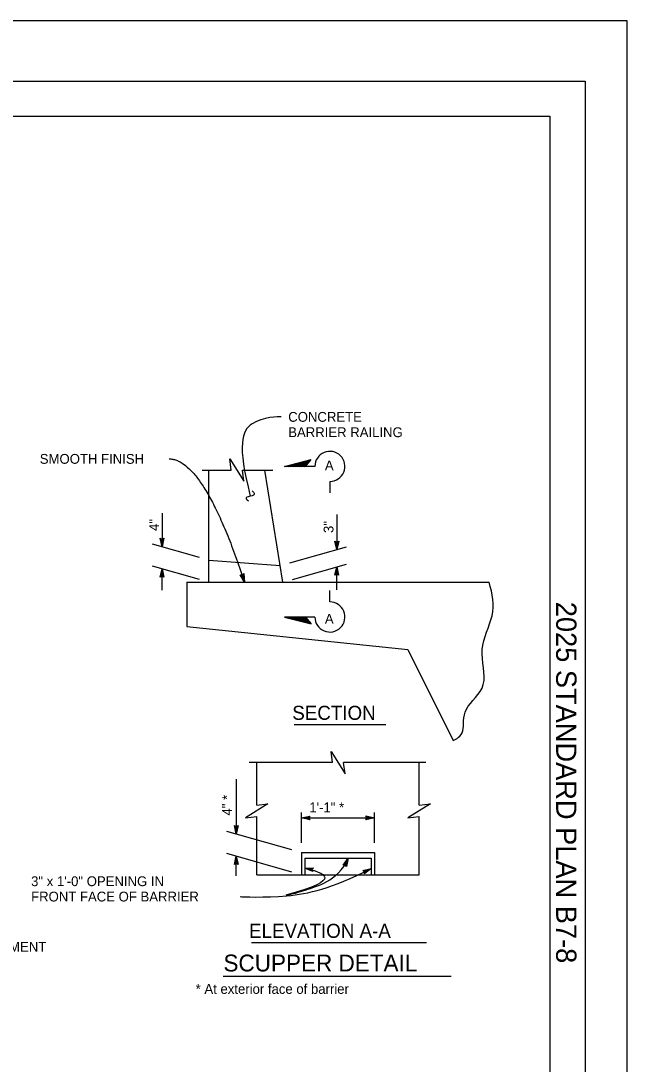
# Model space of a CAD drawing. Extents: x -894 to 866, y -472 to 714.
# Drawn here: x 434 to 866, y -30 to 714 of the extents above; entities that cross this region are included whole.
import ezdxf

# ---------------------------------------------------------------- set-up
doc = ezdxf.new("R2010")
doc.units = 0
for name, color, linetype in [('22 Misc Cnst Det', 7, 'Continuous'), ('56 Stage 3 Anno', 7, 'Continuous'), ('57 Undefined', 7, 'Continuous'), ('60 Nongeo Data', 7, 'Continuous'), ('border_PLOTTING-ELEMENTS', 7, 'Continuous'), ('border_rw_22x34_Cut_Lines', 7, 'Continuous'), ('border_SHEET', 7, 'Continuous'), ('border_WITHIN-BORDER-anno', 7, 'Continuous')]:
    doc.layers.add(name, color=color, linetype=linetype)

msp = doc.modelspace()

# ---------------------------------------------------------------- linework, layer by layer
at = {"layer": '22 Misc Cnst Det'}
for p, q in [((621.63, 396.11), (640.58, 400.94)), ((643.34, 396.11), (621.63, 396.11)), ((623.19, 396.11), (640.17, 400.44)), ((624.75, 396.11), (639.77, 399.94)), ((626.3, 396.11), (639.36, 399.44)), ((627.86, 396.11), (638.96, 398.94)), ((629.42, 396.11), (638.55, 398.44)), ((630.98, 396.11), (638.15, 397.94)), ((632.54, 396.11), (637.74, 397.44)), ((634.1, 396.11), (637.33, 396.93)), ((635.65, 396.11), (636.93, 396.43)), ((636.67, 396.11), (640.58, 400.94)), ((654.05, 385.39), (654.05, 377.24)), ((654.05, 299.51), (654.05, 307.66)), ((621.63, 288.79), (640.58, 283.96)), ((643.34, 288.79), (621.63, 288.79)), ((623.19, 288.79), (640.17, 284.46)), ((624.75, 288.79), (639.77, 284.96)), ((626.3, 288.79), (639.36, 285.46)), ((627.86, 288.79), (638.96, 285.96)), ((629.42, 288.79), (638.55, 286.46)), ((630.98, 288.79), (638.15, 286.96)), ((632.54, 288.79), (637.74, 287.46)), ((634.1, 288.79), (637.33, 287.97)), ((635.65, 288.79), (636.93, 288.47)), ((636.67, 288.79), (640.58, 283.96))]:
    msp.add_line(p, q, dxfattribs=at)
for centre, start, end in [((654.05, 396.11), 269.99947, 179.99996), ((654.05, 288.79), 180.00004, 90.00053)]:
    msp.add_arc(centre, 10.72, start, end, dxfattribs=at)
at = {"layer": '56 Stage 3 Anno'}
for p, q in [((534.38, 362.77), (534.38, 338.86)), ((658.96, 361.95), (658.96, 336.87)), ((534.38, 338.86), (533.05, 344.86)), ((533.05, 344.86), (533.05, 344.86)), ((533.05, 344.86), (534.38, 344.06)), ((534.38, 340.25), (533.41, 344.63)), ((534.39, 341.62), (533.76, 344.45)), ((534.39, 343.01), (534.12, 344.21)), ((534.38, 344.06), (535.72, 344.86)), ((535.72, 344.86), (534.38, 338.86)), ((535.37, 344.64), (534.39, 340.24)), ((535.01, 344.41), (534.39, 341.62)), ((534.66, 344.23), (534.39, 343.01)), ((535.72, 344.86), (535.72, 344.86)), ((658.96, 336.87), (657.63, 342.87)), ((657.63, 342.87), (657.63, 342.87)), ((657.63, 342.87), (658.96, 342.07)), ((658.96, 338.26), (657.99, 342.64)), ((658.96, 339.63), (658.34, 342.46)), ((658.96, 341.01), (658.7, 342.22)), ((658.96, 342.07), (660.3, 342.87)), ((660.3, 342.87), (658.96, 336.87)), ((659.95, 342.65), (658.96, 338.25)), ((659.59, 342.42), (658.96, 339.63)), ((659.24, 342.24), (658.96, 341.01)), ((660.3, 342.87), (660.3, 342.87)), ((561.01, 331.28), (527.57, 340.8)), ((534.38, 338.86), (534.38, 338.86)), ((625.5, 327.34), (665.78, 338.81)), ((658.96, 336.87), (658.96, 336.87)), ((561.01, 315.53), (527.57, 325.05)), ((533.04, 317.11), (534.38, 323.11)), ((533.4, 317.33), (534.38, 321.73)), ((533.76, 317.56), (534.38, 320.35)), ((534.38, 323.11), (534.38, 323.11)), ((534.38, 323.11), (535.71, 317.11)), ((534.38, 308), (534.38, 323.11)), ((534.38, 320.35), (535.01, 317.53)), ((534.39, 321.72), (535.36, 317.35)), ((591.55, 318.53), (592.57, 319.71)), ((592.57, 319.71), (592.57, 319.71)), ((592.57, 319.71), (593.18, 313.59)), ((627.4, 315.53), (665.78, 326.46)), ((657.62, 318.52), (658.96, 324.52)), ((657.98, 318.74), (658.96, 323.14)), ((658.34, 318.97), (658.96, 321.76)), ((658.68, 319.15), (658.96, 320.38)), ((658.96, 324.52), (658.96, 324.52)), ((658.96, 324.52), (660.29, 318.52)), ((658.96, 308.09), (658.96, 324.52)), ((658.96, 323.13), (659.93, 318.75)), ((658.96, 321.76), (659.59, 318.93)), ((658.96, 320.38), (659.23, 319.17)), ((534.38, 317.91), (533.04, 317.11)), ((533.04, 317.11), (533.04, 317.11)), ((534.11, 317.74), (534.38, 318.97)), ((534.38, 318.97), (534.65, 317.76)), ((535.71, 317.11), (534.38, 317.91)), ((535.71, 317.11), (535.71, 317.11)), ((593.18, 313.59), (590.03, 318.87)), ((590.03, 318.87), (590.03, 318.87)), ((590.03, 318.87), (591.55, 318.53)), ((592.74, 314.91), (590.45, 318.76)), ((592.31, 316.21), (590.83, 318.7)), ((591.88, 317.52), (591.25, 318.59)), ((591.76, 318.78), (591.88, 317.52)), ((592.03, 319.05), (592.31, 316.21)), ((592.3, 319.39), (592.75, 314.9)), ((593.18, 313.59), (593.18, 313.59)), ((658.96, 319.32), (657.62, 318.52)), ((657.62, 318.52), (657.62, 318.52)), ((660.29, 318.52), (658.96, 319.32)), ((660.29, 318.52), (660.29, 318.52)), ((587.33, 173.24), (587.33, 134.13)), ((633.81, 127.97), (633.81, 149.46)), ((685.78, 127.97), (685.78, 149.46)), ((633.81, 145.68), (639.81, 147.01)), ((633.81, 145.68), (685.78, 145.68)), ((639.81, 144.34), (633.81, 145.68)), ((633.81, 145.68), (633.81, 145.68)), ((639.59, 144.7), (635.19, 145.68)), ((635.2, 145.68), (639.58, 146.65)), ((636.57, 145.68), (639.4, 146.3)), ((639.36, 145.06), (636.57, 145.68)), ((637.96, 145.68), (639.16, 145.95)), ((639.18, 145.4), (637.96, 145.68)), ((639.81, 147.01), (639.01, 145.68)), ((639.01, 145.68), (639.81, 144.34)), ((639.81, 147.01), (639.81, 147.01)), ((639.81, 144.34), (639.81, 144.34)), ((680.58, 145.68), (679.78, 147.02)), ((679.78, 147.02), (679.78, 147.02)), ((679.78, 147.02), (685.78, 145.68)), ((685.78, 145.68), (679.78, 144.35)), ((679.78, 144.35), (680.58, 145.68)), ((679.78, 144.35), (679.78, 144.35)), ((680, 146.66), (684.4, 145.68)), ((684.39, 145.68), (680.01, 144.71)), ((683.02, 145.68), (680.19, 145.06)), ((680.23, 146.3), (683.02, 145.68)), ((680.41, 145.96), (681.64, 145.68)), ((681.64, 145.68), (680.43, 145.42)), ((685.78, 145.68), (685.78, 145.68)), ((627, 122.83), (580.51, 136.07)), ((587.33, 134.13), (586, 140.13)), ((586, 140.13), (586, 140.13)), ((586, 140.13), (587.33, 139.33)), ((587.33, 135.52), (586.36, 139.89)), ((587.33, 136.89), (586.71, 139.72)), ((587.33, 138.27), (587.06, 139.48)), ((587.33, 139.33), (588.67, 140.13)), ((588.67, 140.13), (587.33, 134.13)), ((588.31, 139.91), (587.33, 135.51)), ((587.95, 139.68), (587.33, 136.89)), ((587.61, 139.5), (587.33, 138.27)), ((587.33, 134.13), (587.33, 134.13)), ((588.67, 140.13), (588.67, 140.13)), ((627, 107.08), (580.51, 120.32)), ((585.99, 112.38), (587.33, 118.38)), ((587.33, 113.18), (585.99, 112.38)), ((585.99, 112.38), (585.99, 112.38)), ((586.35, 112.6), (587.33, 117)), ((586.71, 112.83), (587.33, 115.62)), ((587.05, 113.01), (587.33, 114.24)), ((587.33, 118.38), (587.33, 118.38)), ((587.33, 118.38), (588.66, 112.38)), ((587.33, 104.49), (587.33, 118.38)), ((587.33, 116.99), (588.3, 112.61)), ((587.33, 115.62), (587.95, 112.79)), ((587.33, 114.24), (587.59, 113.03)), ((588.66, 112.38), (587.33, 113.18)), ((588.66, 112.38), (588.66, 112.38)), ((663.5, 112), (667.06, 117.01)), ((665.04, 112.22), (663.5, 112)), ((663.5, 112), (663.5, 112)), ((663.91, 112.06), (666.53, 115.74)), ((664.33, 112.14), (665.99, 114.46)), ((664.72, 112.16), (665.45, 113.19)), ((665.96, 110.96), (665.04, 112.22)), ((665.45, 113.19), (665.23, 111.97)), ((665.99, 114.46), (665.47, 111.62)), ((666.53, 115.72), (665.72, 111.32)), ((667.06, 117.01), (665.96, 110.96)), ((667.06, 117.01), (667.06, 117.01)), ((636.14, 109.82), (642.28, 110.02)), ((641.79, 107.4), (636.14, 109.82)), ((636.14, 109.82), (636.14, 109.82)), ((641.64, 107.79), (637.49, 109.56)), ((637.5, 109.56), (641.98, 109.71)), ((638.85, 109.31), (641.74, 109.4)), ((641.48, 108.18), (638.85, 109.31)), ((640.21, 109.05), (641.45, 109.09)), ((641.37, 108.56), (640.21, 109.05)), ((642.28, 110.02), (641.25, 108.86)), ((641.25, 108.86), (641.79, 107.4)), ((641.79, 107.4), (641.79, 107.4)), ((642.28, 110.02), (642.28, 110.02)), ((665.96, 110.96), (665.96, 110.96)), ((677.44, 108.11), (683.4, 109.6)), ((678.75, 107.27), (677.44, 108.11)), ((677.44, 108.11), (677.44, 108.11)), ((677.79, 107.88), (682.17, 108.98)), ((678.16, 107.67), (680.93, 108.36)), ((678.47, 107.44), (679.7, 107.74)), ((683.4, 109.6), (678.63, 105.72)), ((678.63, 105.72), (678.75, 107.27)), ((678.63, 105.72), (678.63, 105.72)), ((682.16, 108.97), (678.68, 106.14)), ((680.93, 108.36), (678.69, 106.53)), ((679.7, 107.74), (678.73, 106.96)), ((683.4, 109.6), (683.4, 109.6))]:
    msp.add_line(p, q, dxfattribs=at)
for points, degree in [([(619.2, 431.43), (617.96, 431.48), (594.33, 431.48), (587.9, 411.64), (597.28, 374.93)], 3), ([(539.34, 401.47), (564.19, 401.47), (593.18, 313.59)], 2), ([(598.61, 378.72), (600.07, 377.29), (601.31, 375.15), (593.07, 374.4), (594.51, 372.63), (596.01, 371.58)], 3), ([(622.85, 90.64), (627.45, 91.32), (636.13, 94.23), (651.44, 98.76), (663.28, 108.03), (667.06, 117.01)], 3), ([(589.96, 89.55), (591.56, 89.46), (623.44, 88.01), (654.54, 95.12), (683.4, 109.6)], 3), ([(636.14, 109.82), (643.13, 108.51), (657.02, 103.64), (644.12, 96.56), (622.63, 90.64)], 3)]:
    msp.add_open_spline(points, degree=degree, dxfattribs=at)
at = {"layer": '57 Undefined'}
for p, q in [((628.49, 212.18), (693.94, 212.18)), ((598.09, 56.86), (722.98, 56.86)), ((577.96, 32.92), (740.4, 32.92))]:
    msp.add_line(p, q, dxfattribs=at)
at = {"layer": '60 Nongeo Data'}
for p, q in [((562.93, 393.54), (583.76, 393.54)), ((567.82, 313.59), (567.82, 393.54)), ((591.76, 393.54), (613.41, 393.54)), ((620.58, 313.59), (607.75, 393.54)), ((567.82, 329.34), (618.69, 325.4)), ((552.08, 313.59), (552.08, 282.09)), ((552.08, 313.59), (767.49, 313.59)), ((552.08, 282.09), (709.56, 265.56)), ((709.56, 265.56), (741.88, 200.9)), ((655.85, 185.09), (596.51, 185.09)), ((601.9, 154.7), (601.9, 185.09)), ((722.48, 185.09), (663.85, 185.09)), ((717.67, 154.7), (717.67, 185.09)), ((601.9, 105.14), (601.9, 146.7)), ((717.67, 105.14), (717.67, 146.7)), ((633.81, 120.89), (685.78, 120.89)), ((633.81, 120.89), (633.81, 105.14)), ((685.78, 120.89), (685.78, 105.14)), ((636.17, 116.95), (683.42, 116.95)), ((636.17, 116.95), (636.17, 105.14)), ((683.42, 116.95), (683.42, 105.14)), ((601.9, 105.14), (717.67, 105.14))]:
    msp.add_line(p, q, dxfattribs=at)
for points in [[(583.76, 393.54), (582.76, 401.54), (592.76, 385.54), (591.76, 393.54)], [(655.85, 185.09), (654.85, 193.09), (664.85, 177.09), (663.85, 185.09)], [(601.9, 154.7), (609.9, 155.7), (593.9, 145.7), (601.9, 146.7)], [(717.67, 154.7), (725.67, 155.7), (709.67, 145.7), (717.67, 146.7)]]:
    msp.add_lwpolyline(points, dxfattribs=at)
msp.add_open_spline([(741.88, 200.9), (744.31, 201.72), (751.07, 205.65), (747.22, 223.66), (768.69, 238.68), (758.6, 266.29), (772.56, 289.85), (770.15, 305.11), (767.48, 313.59)], degree=3, dxfattribs=at)
at = {"layer": 'border_PLOTTING-ELEMENTS'}
for points in [[(-894.04, -472.44), (865.96, -472.44), (865.96, 713.56), (-894.04, 713.56)], [(-864.04, 670.56), (835.96, 670.56), (835.96, -429.44), (-864.04, -429.44)]]:
    msp.add_lwpolyline(points, close=True, dxfattribs=at)
at = {"layer": 'border_rw_22x34_Cut_Lines'}
msp.add_lwpolyline([(-864.04, 670.56), (835.96, 670.56), (835.96, -429.44), (-864.04, -429.44)], close=True, dxfattribs=at)
at = {"layer": 'border_SHEET'}
for p, q in [((-814.04, 645.56), (810.96, 645.56)), ((810.96, 645.56), (810.96, -404.44))]:
    msp.add_line(p, q, dxfattribs=at)

# ---------------------------------------------------------------- texts
at = {"layer": '57 Undefined'}
for s, height, p in [('CONCRETE ', 7, (624.34, 427.89)), ('BARRIER RAILING', 7, (624.34, 416.95)), ('SMOOTH FINISH', 7, (447.23, 397.97)), ('A', 7, (650.47, 393.3)), ('A', 7, (650.47, 284.05)), ('SECTION', 10, (627.23, 215.53)), ('1\'-1" *', 7, (639.33, 149.67)), ('3" x 1\'-0" OPENING IN', 7, (441.02, 97.03)), ('FRONT FACE OF BARRIER', 7, (441.02, 86.1)), ('ELEVATION A-A', 10, (596.4, 60.2)), ('MAIN COLUMN REINFORCEMENT', 7, (301.03, 50.35)), ('SCUPPER DETAIL', 12, (578.16, 36.26)), ('* At exterior face of barrier', 7, (558.34, 20.29))]:
    msp.add_text(s, height=height, dxfattribs=at).set_placement(p)
for s, p in [('4"', (532.22, 350.06)), ('3"', (656.57, 348.65)), ('4" *', (584.23, 147.36))]:
    msp.add_text(s, height=7, rotation=90, dxfattribs=at).set_placement(p)
at = {"layer": 'border_WITHIN-BORDER-anno'}
msp.add_text('2025 STANDARD PLAN B7-8', height=14.5, rotation=270, dxfattribs=at).set_placement((815.33, 299.65))

doc.saveas('drawing.dxf')
